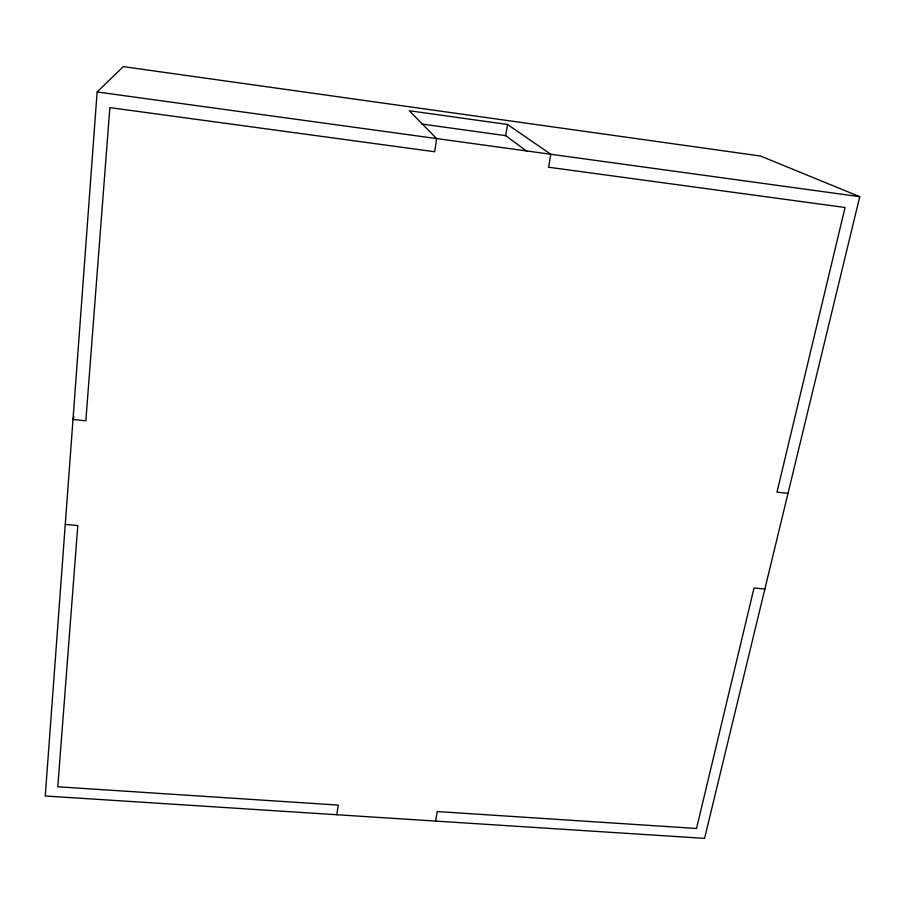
<?xml version="1.0" encoding="UTF-8"?>
<svg xmlns="http://www.w3.org/2000/svg" width="905" height="905" viewBox="0 0 905 905"><rect width="100%" height="100%" fill="white"/><g stroke="black" fill="none" stroke-linecap="round" stroke-linejoin="round"><path stroke-width="1.36" d="M97.129 91.971L45.25 795.993L704.565 838.369L859.75 196.679L760.528 156.033L123.295 66.631L97.129 91.971L859.75 196.679M336.807 814.738L338.232 805.088L57.784 786.773L77.807 525.556L65.262 524.402M527.129 151.44L505.68 135.66L507.49 124.483L409.332 110.749L436.617 138.589L434.672 151.746L109.856 107.605L85.839 420.802L73 419.479L73.972 416.82M435.588 821.084L437.239 811.547L696.522 828.482L754.035 588.001L764.872 589.008M788.017 493.282L776.965 492.15L845.055 207.494L548.577 167.221L550.817 154.269L507.49 124.483M421.73 124.019L505.68 135.66"/></g></svg>
